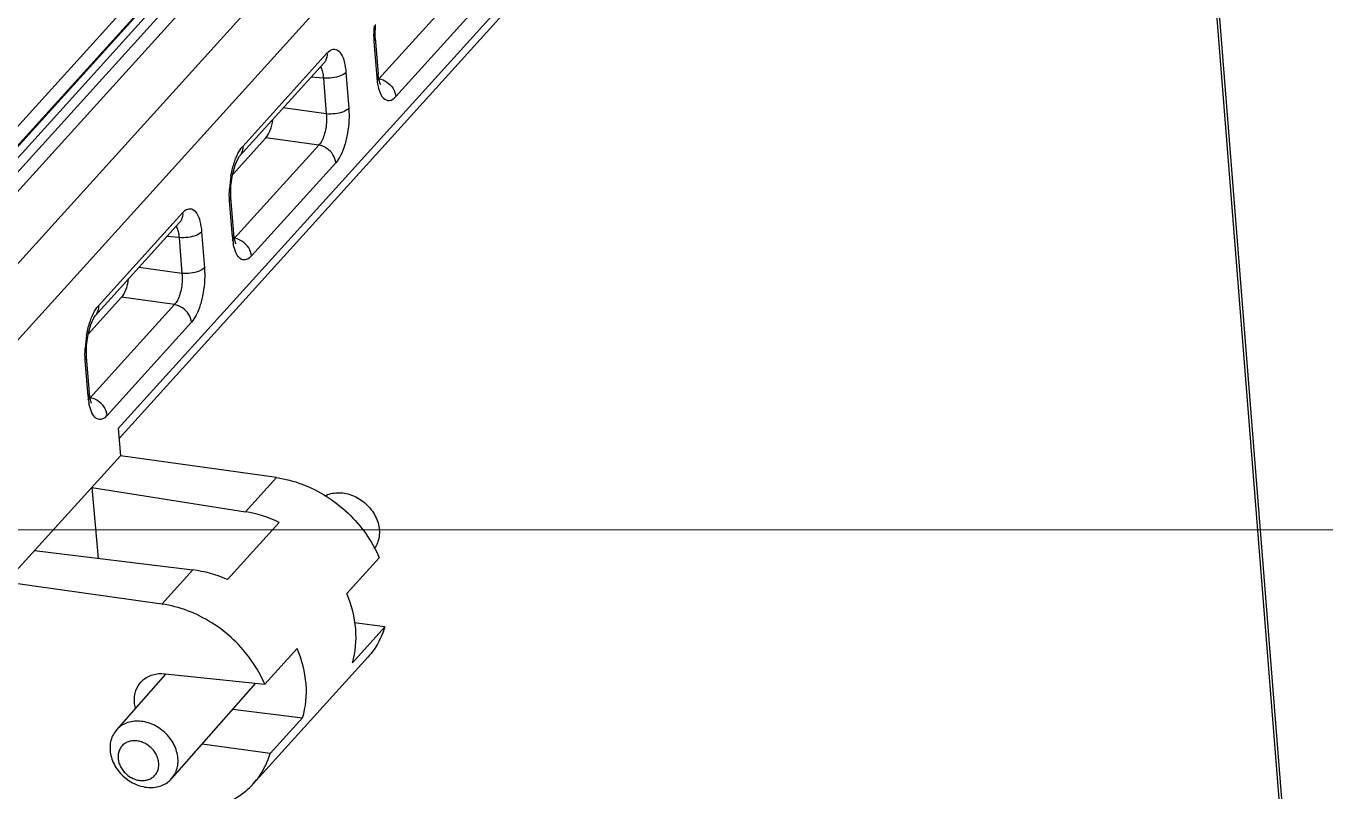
# Model space of a CAD drawing. Header units: millimetres. Extents: x -1995 to -555, y 489 to 1011.
# Drawn here: x -854.98 to -810.83, y 631.42 to 657.41 of the extents above; entities that cross this region are included whole.
import ezdxf

# ---------------------------------------------------------------- set-up
doc = ezdxf.new("R2010")
doc.units = ezdxf.units.MM
doc.layers.add('02___PRT_ALL_AXES', color=7, linetype='Continuous')
doc.layers.add('06___PRT_ALL_SURFS', color=7, linetype='Continuous')
doc.layers.add('from', color=7, linetype='Continuous', lineweight=13)
doc.styles.add('ROMAND', font='romand.shx', dxfattribs={"width": 0.75, "bigfont": 'gbcbig.shx'})
doc.dimstyles.new('YanXiu', dxfattribs={"dimtxt": 2.5, "dimasz": 2.2, "dimexe": 1, "dimexo": 0, "dimgap": 0.66, "dimtad": 0, "dimzin": 1, "dimdsep": 46, "dimtxsty": 'ROMAND', "dimblk": 'CLOSEDBLANK', "dimcen": 0, "dimclrd": 3, "dimclre": 3, "dimclrt": 7, "dimazin": 0, "dimtfac": 1, "dimtofl": 0, "dimtmove": 0, "dimatfit": 3, "dimldrblk": 'CLOSEDBLANK', "dimfxl": 1, "dimlwd": 5, "dimlwe": 5, "dimarcsym": 0})

# ---------------------------------------------------------------- blocks, each defined once
blk = doc.blocks.new('_ClosedBlank')
at = {"color": 0, "linetype": 'ByBlock', "lineweight": -2}
for p, q in [((-1, 0.167), (0, 0)), ((-1, 0.167), (-1, -0.167)), ((0, 0), (-1, -0.167))]:
    blk.add_line(p, q, dxfattribs=at)

msp = doc.modelspace()

# ---------------------------------------------------------------- linework, layer by layer
at = {"color": 7, "linetype": 'Continuous'}
for p, q in [((-818.271, 694.182), (-865.44, 642.076)), ((-817.825, 694.29), (-865.396, 641.74)), ((-817.509, 694.158), (-865.341, 641.319)), ((-865.265, 640.75), (-816.752, 694.341)), ((-865.519, 642.676), (-819.311, 693.721)), ((-818.555, 693.904), (-865.444, 642.107)), ((-864.982, 638.603), (-816.546, 692.109)), ((-824.588, 673.839), (-851.843, 643.731)), ((-824.765, 673.281), (-851.817, 643.397)), ((-815.247, 667.023), (-811.94, 625.336)), ((-815.16, 667.119), (-811.862, 625.53)), ((-863.494, 637.654), (-841.388, 662.073)), ((-842.989, 655.62), (-839.874, 659.061)), ((-842.414, 655.018), (-839.299, 658.459)), ((-843.113, 657.096), (-843.102, 657.468)), ((-843.108, 657.003), (-843.113, 657.096)), ((-843.108, 657.003), (-843.155, 656.888)), ((-843.155, 656.888), (-843.059, 655.669)), ((-843.108, 657.003), (-843.011, 655.784)), ((-844.856, 656.154), (-847.723, 652.988)), ((-847.616, 653.323), (-844.75, 656.489)), ((-844.856, 656.154), (-844.854, 656.157)), ((-844.106, 655.838), (-844.009, 654.619)), ((-843.011, 655.784), (-843.059, 655.669)), ((-843.011, 655.784), (-843.011, 655.784)), ((-843, 655.675), (-843.011, 655.784)), ((-844.871, 655.645), (-845.29, 655.675)), ((-844.871, 655.645), (-844.774, 654.427)), ((-842.989, 655.62), (-843.039, 655.629)), ((-844.774, 654.427), (-846.237, 654.629)), ((-846.824, 653.615), (-847.962, 652.358)), ((-845.029, 653.367), (-846.824, 653.615)), ((-845.029, 653.367), (-847.895, 650.201)), ((-844.454, 652.764), (-847.32, 649.598)), ((-848.017, 651.624), (-848.014, 651.978)), ((-848.061, 651.468), (-848.014, 651.584)), ((-847.965, 650.25), (-848.061, 651.468)), ((-848.014, 651.584), (-848.017, 651.624)), ((-847.917, 650.365), (-848.014, 651.584)), ((-852.522, 647.904), (-849.656, 651.07)), ((-849.762, 650.735), (-852.629, 647.568)), ((-849.762, 650.734), (-849.76, 650.737)), ((-849.012, 650.418), (-848.915, 649.2)), ((-849.777, 650.226), (-850.196, 650.256)), ((-849.777, 650.226), (-849.68, 649.007)), ((-847.965, 650.25), (-847.917, 650.365)), ((-847.895, 650.201), (-847.945, 650.21)), ((-847.903, 650.234), (-847.917, 650.365)), ((-849.68, 649.007), (-851.143, 649.21)), ((-851.73, 648.196), (-852.868, 646.939)), ((-849.935, 647.947), (-851.73, 648.196)), ((-849.935, 647.947), (-852.801, 644.781)), ((-849.36, 647.345), (-852.226, 644.179)), ((-852.923, 646.205), (-852.92, 646.559)), ((-852.967, 646.049), (-852.92, 646.164)), ((-852.871, 644.83), (-852.967, 646.049)), ((-852.92, 646.164), (-852.923, 646.205)), ((-852.823, 644.945), (-852.92, 646.164)), ((-852.871, 644.83), (-852.823, 644.945)), ((-852.801, 644.781), (-852.851, 644.79)), ((-852.809, 644.815), (-852.823, 644.945)), ((-851.843, 643.731), (-851.771, 642.811)), ((-855.664, 638.51), (-851.771, 642.811)), ((-846.466, 642.069), (-851.771, 642.811)), ((-846.466, 642.069), (-847.518, 640.907)), ((-852.744, 641.736), (-852.531, 639.322)), ((-852.744, 641.736), (-847.518, 640.907)), ((-846.376, 640.542), (-848.129, 638.605)), ((-854.691, 639.586), (-849.308, 638.93)), ((-849.308, 638.93), (-850.36, 637.768)), ((-842.973, 639.346), (-844.074, 638.13)), ((-850.36, 637.768), (-855.664, 638.51)), ((-842.786, 636.992), (-843.887, 635.776)), ((-842.786, 636.992), (-843.814, 637.136)), ((-845.766, 636.261), (-846.867, 635.045)), ((-850.254, 635.405), (-846.867, 635.045)), ((-847.953, 634.196), (-845.579, 633.907)), ((-845.579, 633.907), (-846.68, 632.691)), ((-846.68, 632.691), (-848.995, 633.015))]:
    msp.add_line(p, q, dxfattribs=at)
for points in [[(-842.948, 655.443), (-842.935, 655.428), (-842.956, 655.478), (-843, 655.675)], [(-848.014, 651.978), (-847.962, 652.356), (-847.872, 652.689)], [(-847.872, 652.689), (-847.774, 652.913), (-847.723, 652.988)], [(-847.86, 650.03), (-847.843, 650.011), (-847.858, 650.047), (-847.903, 650.234)], [(-852.778, 647.269), (-852.68, 647.493), (-852.629, 647.568)], [(-852.92, 646.559), (-852.868, 646.937), (-852.778, 647.269)], [(-852.766, 644.611), (-852.749, 644.592), (-852.764, 644.628), (-852.809, 644.815)]]:
    msp.add_lwpolyline(points, dxfattribs=at)
for centre, radius, start, end in [((-840.283, 657.115), 2.881, 182.2234, 184.5226), ((-844.415, 651.689), 3.655, 170.0734, 176.9216), ((-845.469, 650.446), 2.503, 184.5006, 187.0587), ((-845.844, 650.399), 2.125, 187.0486, 190.34), ((-847.992, 649.589), 0.62, 72.0615, 81.0121), ((-849.321, 646.269), 3.655, 170.0734, 176.9216), ((-850.375, 645.027), 2.503, 184.5006, 187.0587), ((-850.75, 644.98), 2.125, 187.0486, 190.34), ((-852.898, 644.169), 0.62, 72.0615, 81.0121)]:
    msp.add_arc(centre, radius, start, end, dxfattribs=at)
for centre, major_axis, ratio, start_param, end_param in [((-846.881, 654.332), (0.098, 0.794), 0.379684, -2.647061, -1.648626), ((-851.787, 648.912), (0.098, 0.794), 0.379684, -2.647061, -1.648626), ((-847.329, 637.394), (2.723, -2.796), 0.807917, 1.990472, 2.316758), ((-849.068, 635.473), (3.061, -2.422), 0.818765, 1.885305, 2.211591), ((-847.303, 637.423), (2.778, -2.739), 0.800719, 0.403055, 1.090503), ((-849.095, 635.444), (3.016, -2.475), 0.827118, 0.328632, 1.016081)]:
    msp.add_ellipse(centre, major_axis=major_axis, ratio=ratio, start_param=start_param, end_param=end_param, dxfattribs=at)
for points, start_tangent, end_tangent in [([(-843.152, 657.414), (-843.162, 657.003)], (-0.084136, -0.996454), (0.039001, -0.999239)), ([(-844.75, 656.489), (-844.577, 656.614), (-844.411, 656.604), (-844.268, 656.46), (-844.163, 656.195), (-844.106, 655.838)], (0.671114, 0.741354), (0.079368, -0.996845)), ([(-844.75, 656.489), (-844.8, 656.235), (-844.856, 656.155)], (0.079072, -0.996869), (-0.673532, -0.739158)), ([(-844.972, 656.024), (-844.956, 656), (-844.899, 655.849)], (0.583283, -0.812269), (0.230015, -0.973187)), ([(-844.899, 655.849), (-844.871, 655.645)], (0.230015, -0.973187), (0.052196, -0.998637)), ([(-844.106, 655.838), (-844.291, 655.72), (-844.57, 655.65), (-844.871, 655.645)], (-0.671114, -0.741355), (-0.99451, 0.104639)), ([(-843.059, 655.669), (-842.979, 655.235)], (0.079074, -0.996869), (0.283835, -0.958873)), ([(-843.034, 655.575), (-842.989, 655.62)], (0.782525, 0.622619), (0.64397, 0.765051)), ([(-842.989, 655.62), (-842.715, 655.509)], (0.987934, -0.154874), (0.826353, -0.563152)), ([(-842.715, 655.509), (-842.506, 655.29), (-842.414, 655.018)], (0.826353, -0.563152), (0.079072, -0.996869)), ([(-842.979, 655.235), (-842.829, 654.959), (-842.631, 654.883), (-842.414, 655.018)], (0.283835, -0.958873), (0.670987, 0.741469)), ([(-844.774, 654.427), (-844.767, 654.187), (-844.793, 653.939), (-844.849, 653.704), (-844.93, 653.507), (-845.029, 653.367)], (0.105664, -0.994402), (-0.696123, -0.717923)), ([(-844.009, 654.619), (-844.194, 654.501), (-844.473, 654.431), (-844.774, 654.427)], (-0.671113, -0.741355), (-0.99451, 0.104639)), ([(-844.009, 654.619), (-844.005, 654.202), (-844.054, 653.769), (-844.153, 653.358), (-844.291, 653.011), (-844.454, 652.764)], (0.079105, -0.996866), (-0.670712, -0.741718)), ([(-848.016, 652.319), (-847.917, 652.729), (-847.779, 653.076)], (0.172293, 0.985046), (0.452008, 0.892014)), ([(-847.779, 653.076), (-847.616, 653.323)], (0.452008, 0.892014), (0.671007, 0.741451)), ([(-847.616, 653.323), (-847.666, 653.069), (-847.722, 652.989)], (0.079072, -0.996869), (-0.67353, -0.73916)), ([(-844.454, 652.764), (-844.546, 653.036), (-844.755, 653.256), (-845.029, 653.367)], (-0.079072, 0.996869), (-0.987934, 0.154874)), ([(-848.061, 651.468), (-848.065, 651.885)], (-0.079061, 0.99687), (0.053603, 0.998562)), ([(-849.656, 651.07), (-849.706, 650.815), (-849.762, 650.735)], (0.079072, -0.996869), (-0.673532, -0.739158)), ([(-849.656, 651.07), (-849.483, 651.194), (-849.317, 651.184), (-849.174, 651.04), (-849.069, 650.776), (-849.012, 650.418)], (0.671114, 0.741354), (0.079368, -0.996845)), ([(-849.878, 650.605), (-849.862, 650.581), (-849.805, 650.43)], (0.583283, -0.812269), (0.230015, -0.973187)), ([(-849.805, 650.43), (-849.777, 650.226)], (0.230015, -0.973187), (0.052196, -0.998637)), ([(-849.012, 650.418), (-849.197, 650.3), (-849.476, 650.23), (-849.777, 650.226)], (-0.671114, -0.741355), (-0.99451, 0.104639)), ([(-847.895, 650.201), (-847.989, 650.129)], (-0.643998, -0.765027), (-0.955985, -0.293415)), ([(-847.32, 649.598), (-847.494, 649.474), (-847.659, 649.484), (-847.802, 649.627), (-847.907, 649.892), (-847.935, 650.018)], (-0.671072, -0.741392), (-0.180282, 0.983615)), ([(-847.32, 649.598), (-847.412, 649.87), (-847.621, 650.09), (-847.801, 650.178)], (-0.079072, 0.996869), (-0.951787, 0.306759)), ([(-848.915, 649.2), (-849.1, 649.082), (-849.379, 649.012), (-849.68, 649.007)], (-0.671113, -0.741355), (-0.99451, 0.104639)), ([(-848.915, 649.2), (-848.911, 648.783), (-848.96, 648.349), (-849.059, 647.938), (-849.197, 647.592), (-849.36, 647.345)], (0.079105, -0.996866), (-0.670712, -0.741718)), ([(-849.68, 649.007), (-849.673, 648.768), (-849.699, 648.519), (-849.755, 648.285), (-849.836, 648.088), (-849.935, 647.947)], (0.105664, -0.994402), (-0.696123, -0.717923)), ([(-852.685, 647.657), (-852.522, 647.904)], (0.452008, 0.892014), (0.671007, 0.741451)), ([(-852.522, 647.904), (-852.572, 647.649), (-852.628, 647.569)], (0.079072, -0.996869), (-0.67353, -0.73916)), ([(-849.36, 647.345), (-849.452, 647.617), (-849.661, 647.836), (-849.935, 647.947)], (-0.079072, 0.996869), (-0.987934, 0.154874)), ([(-852.922, 646.899), (-852.823, 647.31), (-852.685, 647.657)], (0.172293, 0.985046), (0.452008, 0.892014)), ([(-852.967, 646.049), (-852.971, 646.466)], (-0.079061, 0.99687), (0.053603, 0.998562)), ([(-852.801, 644.781), (-852.895, 644.709)], (-0.643998, -0.765027), (-0.955985, -0.293415)), ([(-852.226, 644.179), (-852.318, 644.451), (-852.527, 644.67), (-852.707, 644.759)], (-0.079072, 0.996869), (-0.951787, 0.306759)), ([(-852.226, 644.179), (-852.4, 644.054), (-852.565, 644.064), (-852.708, 644.208), (-852.813, 644.473), (-852.841, 644.598)], (-0.671072, -0.741392), (-0.180282, 0.983615)), ([(-846.466, 642.069), (-845.598, 641.846), (-844.773, 641.435), (-844.033, 640.858), (-843.421, 640.148), (-842.973, 639.346)], (0.990348, -0.1386), (0.392713, -0.919661)), ([(-844.804, 641.452), (-844.779, 641.465), (-844.566, 641.534), (-844.334, 641.555), (-844.093, 641.526), (-843.853, 641.45), (-843.626, 641.329), (-843.42, 641.168), (-843.245, 640.975), (-843.108, 640.758), (-843.016, 640.527), (-842.973, 640.291)], (0.893804, 0.448457), (0.079072, -0.996869)), ([(-842.973, 640.291), (-842.979, 640.061), (-843.036, 639.847), (-843.14, 639.659), (-843.145, 639.653)], (0.079072, -0.996869), (-0.59798, -0.801511)), ([(-846.867, 635.045), (-847.315, 635.847), (-847.926, 636.557), (-848.666, 637.134), (-849.492, 637.545), (-850.36, 637.768)], (-0.392713, 0.919661), (-0.990348, 0.1386)), ([(-842.786, 636.992), (-843.152, 636.229), (-843.36, 635.967)], (-0.28848, -0.957486), (-0.67112, -0.741349)), ([(-851.071, 635.123), (-851.026, 635.169), (-850.68, 635.367), (-850.254, 635.405)], (0.67001, 0.742352), (0.994403, -0.105655)), ([(-851.263, 634.239), (-851.293, 634.424), (-851.242, 634.838), (-851.071, 635.123)], (-0.237441, 0.971402), (0.67001, 0.742352)), ([(-849.817, 632.529), (-849.861, 632.765), (-849.953, 632.996), (-850.089, 633.213), (-850.264, 633.406), (-850.47, 633.567), (-850.698, 633.688), (-850.937, 633.764), (-851.178, 633.793), (-851.41, 633.772), (-851.623, 633.703), (-851.807, 633.588), (-851.907, 633.492)], (-0.079072, 0.996869), (-0.661547, -0.749903)), ([(-851.907, 633.492), (-851.954, 633.433), (-852.059, 633.245), (-852.116, 633.031), (-852.122, 632.801)], (-0.661547, -0.749903), (0.079072, -0.996869)), ([(-852.122, 632.801), (-852.079, 632.565), (-851.987, 632.334), (-851.85, 632.117), (-851.675, 631.924), (-851.469, 631.763), (-851.241, 631.642), (-851.002, 631.566), (-850.761, 631.537), (-850.529, 631.558), (-850.316, 631.627), (-850.132, 631.742), (-850.032, 631.838)], (0.079072, -0.996869), (0.661547, 0.749903)), ([(-850.468, 632.368), (-850.497, 632.519), (-850.56, 632.667), (-850.652, 632.804), (-850.77, 632.924), (-850.908, 633.019), (-851.058, 633.086), (-851.213, 633.121), (-851.366, 633.122), (-851.508, 633.09), (-851.633, 633.026), (-851.734, 632.932), (-851.806, 632.814), (-851.846, 632.678), (-851.851, 632.531)], (-0.079072, 0.996869), (0.079072, -0.996869)), ([(-851.851, 632.531), (-851.822, 632.38), (-851.76, 632.232), (-851.667, 632.094), (-851.549, 631.975), (-851.412, 631.88), (-851.262, 631.813), (-851.107, 631.778), (-850.954, 631.776), (-850.812, 631.809), (-850.687, 631.873), (-850.586, 631.967), (-850.514, 632.084), (-850.474, 632.22), (-850.468, 632.368)], (0.079072, -0.996869), (-0.079072, 0.996869)), ([(-850.032, 631.838), (-849.985, 631.897), (-849.881, 632.085), (-849.824, 632.299), (-849.817, 632.529)], (0.661547, 0.749903), (-0.079072, 0.996869)), ([(-847.254, 631.666), (-847.046, 631.928), (-846.68, 632.691)], (0.67112, 0.741349), (0.28848, 0.957486)), ([(-848.381, 630.931), (-847.625, 631.328), (-847.254, 631.666)], (0.945592, 0.325355), (0.67112, 0.741349))]:
    msp.add_spline(points, degree=3, dxfattribs=dict(at, start_tangent=start_tangent, end_tangent=end_tangent))
at = {"layer": '02___PRT_ALL_AXES', "color": 7, "linetype": 'Continuous'}
for p, q in [((-850.235, 635.388), (-851.907, 633.492)), ((-847.176, 635.078), (-850.032, 631.838))]:
    msp.add_line(p, q, dxfattribs=at)
at = {"layer": '06___PRT_ALL_SURFS', "color": 7, "linetype": 'Continuous'}
msp.add_line((-843.361, 635.967), (-847.254, 631.666), dxfattribs=at)

# ---------------------------------------------------------------- leaders
at = {"layer": 'from', "color": 4}
msp.add_leader([(-895.809, 640.295), (-789.655, 640.295)], dimstyle='YanXiu', override={"dimasz": 3, "dimldrblk": 'Small'}, dxfattribs=at)

doc.saveas('drawing.dxf')
